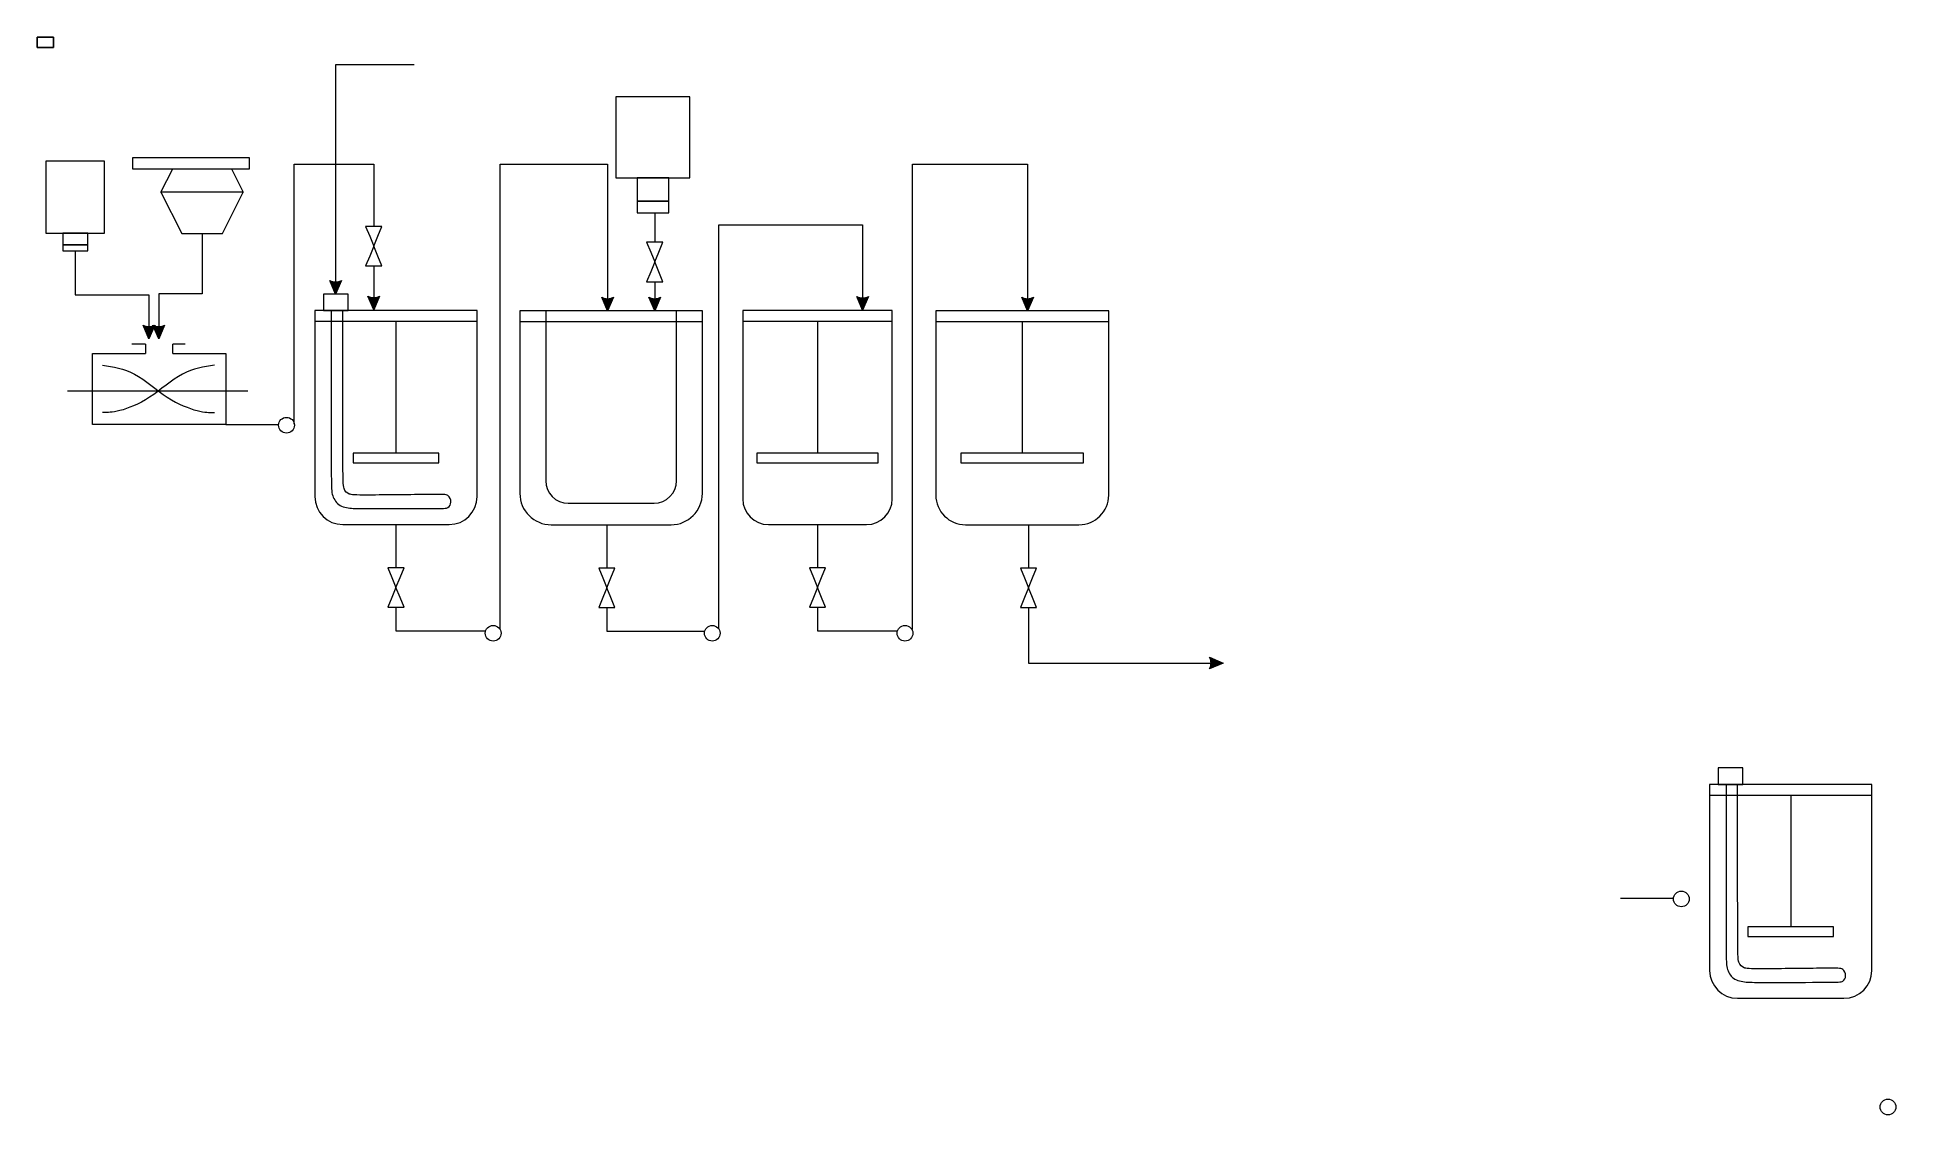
# Model space of a CAD drawing. Header units: millimetres. Extents: x -84 to 159, y -60 to 81.
import ezdxf
from ezdxf.lldxf.tags import DXFTag

# ---------------------------------------------------------------- set-up
doc = ezdxf.new("R2010")
doc.units = ezdxf.units.MM
doc.header["$MEASUREMENT"] = 0
doc.header["$XCLIPFRAME"] = 0
doc.layers.add('layer 1', color=7, linetype='Continuous')
tags = doc.linetypes.add('New Line1', pattern=[2.5, 0.5, -0.5, 1, -0.5]).pattern_tags.tags
tags[10:11] = [DXFTag(74, 4), DXFTag(75, 0), DXFTag(340, '0'), DXFTag(46, 1.0), DXFTag(50, 0.0), DXFTag(44, 0.0), DXFTag(45, 0.0)]
tags[8:9] = [DXFTag(74, 4), DXFTag(75, 0), DXFTag(340, '0'), DXFTag(46, 1.0), DXFTag(50, 0.0), DXFTag(44, 0.0), DXFTag(45, 0.0)]
tags[6:7] = [DXFTag(74, 4), DXFTag(75, 0), DXFTag(340, '0'), DXFTag(46, 1.0), DXFTag(50, 0.0), DXFTag(44, 0.0), DXFTag(45, 0.0)]
tags[4:5] = [DXFTag(74, 4), DXFTag(75, 0), DXFTag(340, '0'), DXFTag(46, 1.0), DXFTag(50, 0.0), DXFTag(44, 0.0), DXFTag(45, 0.0)]
tags = doc.linetypes.add('New Line2', pattern=[2.5, 0.5, -0.5, 1, -0.5]).pattern_tags.tags
tags[10:11] = [DXFTag(74, 4), DXFTag(75, 0), DXFTag(340, '0'), DXFTag(46, 1.0), DXFTag(50, 0.0), DXFTag(44, 0.0), DXFTag(45, 0.0)]
tags[8:9] = [DXFTag(74, 4), DXFTag(75, 0), DXFTag(340, '0'), DXFTag(46, 1.0), DXFTag(50, 0.0), DXFTag(44, 0.0), DXFTag(45, 0.0)]
tags[6:7] = [DXFTag(74, 4), DXFTag(75, 0), DXFTag(340, '0'), DXFTag(46, 1.0), DXFTag(50, 0.0), DXFTag(44, 0.0), DXFTag(45, 0.0)]
tags[4:5] = [DXFTag(74, 4), DXFTag(75, 0), DXFTag(340, '0'), DXFTag(46, 1.0), DXFTag(50, 0.0), DXFTag(44, 0.0), DXFTag(45, 0.0)]
tags = doc.linetypes.add('New Line3', pattern=[2.5, 0.5, -0.5, 1, -0.5]).pattern_tags.tags
tags[10:11] = [DXFTag(74, 4), DXFTag(75, 0), DXFTag(340, '0'), DXFTag(46, 1.0), DXFTag(50, 0.0), DXFTag(44, 0.0), DXFTag(45, 0.0)]
tags[8:9] = [DXFTag(74, 4), DXFTag(75, 0), DXFTag(340, '0'), DXFTag(46, 1.0), DXFTag(50, 0.0), DXFTag(44, 0.0), DXFTag(45, 0.0)]
tags[6:7] = [DXFTag(74, 4), DXFTag(75, 0), DXFTag(340, '0'), DXFTag(46, 1.0), DXFTag(50, 0.0), DXFTag(44, 0.0), DXFTag(45, 0.0)]
tags[4:5] = [DXFTag(74, 4), DXFTag(75, 0), DXFTag(340, '0'), DXFTag(46, 1.0), DXFTag(50, 0.0), DXFTag(44, 0.0), DXFTag(45, 0.0)]
picture_1 = doc.add_image_def('image1.jpg', size_in_pixel=(11150, 6908))

msp = doc.modelspace()

# ---------------------------------------------------------------- hatches: boundary and pattern name
at = {"layer": 'layer 1', "true_color": 0x2b2a29}
h = msp.add_hatch(color=250, dxfattribs=at)
edge = h.paths.add_edge_path()
edge.add_spline(control_points=[(-44.7485, 47.4728), (-44.7485, 47.4728), (-43.9864, 49.2507), (-43.9864, 49.2507), (-44.4944, 48.9967), (-45.0024, 48.9968), (-45.5104, 49.2508), (-45.5104, 49.2508), (-44.7485, 47.4728), (-44.7485, 47.4728)], knot_values=[0, 0, 0, 0, 0.33333333, 0.33333333, 0.33333333, 0.66666667, 0.66666667, 0.66666667, 1, 1, 1, 1], degree=3, periodic=1)
h = msp.add_hatch(color=250, dxfattribs=at)
edge = h.paths.add_edge_path()
edge.add_spline(control_points=[(-39.7737, 45.4264), (-39.7737, 45.4264), (-39.0116, 47.2043), (-39.0116, 47.2043), (-39.5196, 46.9503), (-40.0276, 46.9504), (-40.5356, 47.2044), (-40.5356, 47.2044), (-39.7737, 45.4264), (-39.7737, 45.4264)], knot_values=[0, 0, 0, 0, 0.33333333, 0.33333333, 0.33333333, 0.66666667, 0.66666667, 0.66666667, 1, 1, 1, 1], degree=3, periodic=1)
h = msp.add_hatch(color=250, dxfattribs=at)
edge = h.paths.add_edge_path()
edge.add_spline(control_points=[(-9.2764, 45.2768), (-9.2764, 45.2768), (-8.5143, 47.0547), (-8.5143, 47.0547), (-9.0223, 46.8007), (-9.5303, 46.8008), (-10.0383, 47.0548), (-10.0383, 47.0548), (-9.2764, 45.2768), (-9.2764, 45.2768)], knot_values=[0, 0, 0, 0, 0.33333333, 0.33333333, 0.33333333, 0.66666667, 0.66666667, 0.66666667, 1, 1, 1, 1], degree=3, periodic=1)
h = msp.add_hatch(color=250, dxfattribs=at)
edge = h.paths.add_edge_path()
edge.add_spline(control_points=[(-3.1185, 45.2768), (-3.1185, 45.2768), (-2.3564, 47.0547), (-2.3564, 47.0547), (-2.8644, 46.8007), (-3.3724, 46.8008), (-3.8804, 47.0548), (-3.8804, 47.0548), (-3.1185, 45.2768), (-3.1185, 45.2768)], knot_values=[0, 0, 0, 0, 0.33333333, 0.33333333, 0.33333333, 0.66666667, 0.66666667, 0.66666667, 1, 1, 1, 1], degree=3, periodic=1)
h = msp.add_hatch(color=250, dxfattribs=at)
edge = h.paths.add_edge_path()
edge.add_spline(control_points=[(23.9931, 45.3879), (23.9931, 45.3879), (24.7551, 47.1658), (24.7551, 47.1658), (24.2471, 46.9118), (23.7391, 46.9119), (23.2311, 47.1659), (23.2311, 47.1659), (23.9931, 45.3879), (23.9931, 45.3879)], knot_values=[0, 0, 0, 0, 0.33333333, 0.33333333, 0.33333333, 0.66666667, 0.66666667, 0.66666667, 1, 1, 1, 1], degree=3, periodic=1)
h = msp.add_hatch(color=250, dxfattribs=at)
edge = h.paths.add_edge_path()
edge.add_spline(control_points=[(45.5014, 45.2768), (45.5014, 45.2768), (46.2634, 47.0547), (46.2634, 47.0547), (45.7554, 46.8007), (45.2474, 46.8008), (44.7394, 47.0548), (44.7394, 47.0548), (45.5014, 45.2768), (45.5014, 45.2768)], knot_values=[0, 0, 0, 0, 0.33333333, 0.33333333, 0.33333333, 0.66666667, 0.66666667, 0.66666667, 1, 1, 1, 1], degree=3, periodic=1)
h = msp.add_hatch(color=250, dxfattribs=at)
edge = h.paths.add_edge_path()
edge.add_spline(control_points=[(-69.0872, 41.6343), (-69.0872, 41.6343), (-68.3251, 43.4122), (-68.3251, 43.4122), (-68.8331, 43.1582), (-69.3411, 43.1583), (-69.8491, 43.4123), (-69.8491, 43.4123), (-69.0872, 41.6343), (-69.0872, 41.6343)], knot_values=[0, 0, 0, 0, 0.33333333, 0.33333333, 0.33333333, 0.66666667, 0.66666667, 0.66666667, 1, 1, 1, 1], degree=3, periodic=1)
h = msp.add_hatch(color=250, dxfattribs=at)
edge = h.paths.add_edge_path()
edge.add_spline(control_points=[(-67.8084, 41.6343), (-67.8084, 41.6343), (-67.0463, 43.4122), (-67.0463, 43.4122), (-67.5543, 43.1582), (-68.0623, 43.1583), (-68.5703, 43.4123), (-68.5703, 43.4123), (-67.8084, 41.6343), (-67.8084, 41.6343)], knot_values=[0, 0, 0, 0, 0.33333333, 0.33333333, 0.33333333, 0.66666667, 0.66666667, 0.66666667, 1, 1, 1, 1], degree=3, periodic=1)
h = msp.add_hatch(color=250, dxfattribs=at)
edge = h.paths.add_edge_path()
edge.add_spline(control_points=[(71.0198, -0.6782), (71.0198, -0.6782), (69.2418, 0.0838), (69.2418, 0.0838), (69.4958, -0.4242), (69.4958, -0.9322), (69.2418, -1.4402), (69.2418, -1.4402), (71.0198, -0.6782), (71.0198, -0.6782)], knot_values=[0, 0, 0, 0, 0.33333333, 0.33333333, 0.33333333, 0.66666667, 0.66666667, 0.66666667, 1, 1, 1, 1], degree=3, periodic=1)

# ---------------------------------------------------------------- linework, layer by layer
at = {"layer": 'layer 1', "color": 250, "lineweight": 20}
for points in [[(-8.1848, 62.6337), (1.4452, 62.6337), (1.4452, 73.2195), (-8.1848, 73.2195), (-8.1848, 62.6337)], [(-82.5328, 55.403), (-74.8818, 55.403), (-74.8818, 64.841), (-82.5328, 64.841), (-82.5328, 55.403)], [(-71.2436, 63.8156), (-55.964, 63.8156), (-55.964, 65.2376), (-71.2436, 65.2376), (-71.2436, 63.8156)], [(-5.4334, 59.5843), (-1.306, 59.5843), (-1.306, 62.6337), (-5.4334, 62.6337), (-5.4334, 59.5843)], [(-5.4334, 58.0595), (-1.306, 58.0595), (-1.306, 59.5843), (-5.4334, 59.5843), (-5.4334, 58.0595)], [(-80.3468, 53.8899), (-77.0676, 53.8899), (-77.0676, 55.4029), (-80.3468, 55.4029), (-80.3468, 53.8899)], [(-80.3468, 53.1332), (-77.0676, 53.1332), (-77.0676, 53.8898), (-80.3468, 53.8898), (-80.3468, 53.1332)], [(-46.3362, 45.3101), (-43.1282, 45.3101), (-43.1282, 47.4727), (-46.3362, 47.4727), (-46.3362, 45.3101)], [(135.5823, -16.5203), (138.7903, -16.5203), (138.7903, -14.3577), (135.5823, -14.3577), (135.5823, -16.5203)]]:
    msp.add_lwpolyline(points, close=True, dxfattribs=at)
for centre in [(-51.1511, 30.3618), (-24.1966, 3.2086), (4.3785, 3.2086), (29.5139, 3.2086), (130.7674, -31.4686), (157.7219, -58.6218)]:
    msp.add_ellipse(centre, major_axis=(0, 1.0253), ratio=1, dxfattribs=at)
for points, knots in [([(-34.4959, 77.3909), (-34.4959, 77.3909), (-44.7485, 77.3909), (-44.7485, 77.3909), (-44.7485, 77.3909), (-44.7485, 47.4728), (-44.7485, 47.4728)], [0, 0, 0, 0, 0.5, 0.5, 0.5, 1, 1, 1, 1]), ([(-67.5231, 60.7868), (-67.5231, 60.7868), (-65.9855, 63.8155), (-65.9855, 63.8155), (-65.9855, 63.8155), (-58.344, 63.8155), (-58.344, 63.8155), (-58.344, 63.8155), (-56.8064, 60.7868), (-56.8064, 60.7868)], [0, 0, 0, 0, 0.33333333, 0.33333333, 0.33333333, 0.66666667, 0.66666667, 0.66666667, 1, 1, 1, 1]), ([(-50.1353, 30.5023), (-50.1353, 30.5023), (-50.1353, 64.4434), (-50.1353, 64.4434), (-50.1353, 64.4434), (-39.7737, 64.4434), (-39.7737, 64.4434), (-39.7737, 64.4434), (-39.7737, 56.3073), (-39.7737, 56.3073)], [0, 0, 0, 0, 0.33333333, 0.33333333, 0.33333333, 0.66666667, 0.66666667, 0.66666667, 1, 1, 1, 1]), ([(-23.2895, 3.687), (-23.2895, 3.687), (-23.2895, 64.4434), (-23.2895, 64.4434), (-23.2895, 64.4434), (-9.2764, 64.4434), (-9.2764, 64.4434), (-9.2764, 64.4434), (-9.2764, 45.2768), (-9.2764, 45.2768)], [0, 0, 0, 0, 0.33333333, 0.33333333, 0.33333333, 0.66666667, 0.66666667, 0.66666667, 1, 1, 1, 1]), ([(30.4741, 3.687), (30.4741, 3.687), (30.4741, 64.4434), (30.4741, 64.4434), (30.4741, 64.4434), (45.5014, 64.4434), (45.5014, 64.4434), (45.5014, 64.4434), (45.5014, 45.2768), (45.5014, 45.2768)], [0, 0, 0, 0, 0.33333333, 0.33333333, 0.33333333, 0.66666667, 0.66666667, 0.66666667, 1, 1, 1, 1]), ([(-67.5231, 60.7869), (-67.5231, 60.7869), (-56.8064, 60.7869), (-56.8064, 60.7869), (-56.8064, 60.7869), (-59.5203, 55.3819), (-59.5203, 55.3819), (-59.5203, 55.3819), (-64.8092, 55.3819), (-64.8092, 55.3819), (-64.8092, 55.3819), (-67.5231, 60.7869), (-67.5231, 60.7869)], [0, 0, 0, 0, 0.25, 0.25, 0.25, 0.5, 0.5, 0.5, 0.75, 0.75, 0.75, 1, 1, 1, 1]), ([(-39.7737, 53.7276), (-39.7737, 53.7276), (-40.3036, 55.0174), (-40.3036, 55.0174), (-40.3036, 55.0174), (-40.8335, 56.3073), (-40.8335, 56.3073), (-40.8335, 56.3073), (-39.7737, 56.3073), (-39.7737, 56.3073), (-39.7737, 56.3073), (-38.7139, 56.3073), (-38.7139, 56.3073), (-38.7139, 56.3073), (-39.2438, 55.0174), (-39.2438, 55.0174), (-39.2438, 55.0174), (-39.7737, 53.7276), (-39.7737, 53.7276)], [0, 0, 0, 0, 0.16666667, 0.16666667, 0.16666667, 0.33333333, 0.33333333, 0.33333333, 0.5, 0.5, 0.5, 0.66666667, 0.66666667, 0.66666667, 0.83333333, 0.83333333, 0.83333333, 1, 1, 1, 1]), ([(5.2175, 3.7981), (5.2175, 3.7981), (5.2175, 56.5288), (5.2175, 56.5288), (5.2175, 56.5288), (23.9931, 56.5288), (23.9931, 56.5288), (23.9931, 56.5288), (23.9931, 45.3879), (23.9931, 45.3879)], [0, 0, 0, 0, 0.33333333, 0.33333333, 0.33333333, 0.66666667, 0.66666667, 0.66666667, 1, 1, 1, 1]), ([(-62.1647, 55.3819), (-62.1647, 55.3819), (-62.1647, 47.4992), (-62.1647, 47.4992), (-62.1647, 47.4992), (-67.8084, 47.4992), (-67.8084, 47.4992), (-67.8084, 47.4992), (-67.8084, 41.6343), (-67.8084, 41.6343)], [0, 0, 0, 0, 0.33333333, 0.33333333, 0.33333333, 0.66666667, 0.66666667, 0.66666667, 1, 1, 1, 1]), ([(-39.7737, 53.7276), (-39.7737, 53.7276), (-39.2438, 52.4378), (-39.2438, 52.4378), (-39.2438, 52.4378), (-38.7139, 51.1479), (-38.7139, 51.1479), (-38.7139, 51.1479), (-39.7737, 51.1479), (-39.7737, 51.1479), (-39.7737, 51.1479), (-40.8335, 51.1479), (-40.8335, 51.1479), (-40.8335, 51.1479), (-40.3036, 52.4378), (-40.3036, 52.4378), (-40.3036, 52.4378), (-39.7737, 53.7276), (-39.7737, 53.7276)], [0, 0, 0, 0, 0.16666667, 0.16666667, 0.16666667, 0.33333333, 0.33333333, 0.33333333, 0.5, 0.5, 0.5, 0.66666667, 0.66666667, 0.66666667, 0.83333333, 0.83333333, 0.83333333, 1, 1, 1, 1]), ([(-3.1185, 51.6681), (-3.1185, 51.6681), (-3.6484, 52.9579), (-3.6484, 52.9579), (-3.6484, 52.9579), (-4.1783, 54.2478), (-4.1783, 54.2478), (-4.1783, 54.2478), (-3.1185, 54.2478), (-3.1185, 54.2478), (-3.1185, 54.2478), (-2.0587, 54.2478), (-2.0587, 54.2478), (-2.0587, 54.2478), (-2.5886, 52.9579), (-2.5886, 52.9579), (-2.5886, 52.9579), (-3.1185, 51.6681), (-3.1185, 51.6681)], [0, 0, 0, 0, 0.16666667, 0.16666667, 0.16666667, 0.33333333, 0.33333333, 0.33333333, 0.5, 0.5, 0.5, 0.66666667, 0.66666667, 0.66666667, 0.83333333, 0.83333333, 0.83333333, 1, 1, 1, 1]), ([(-78.7072, 53.1332), (-78.7072, 53.1332), (-78.7072, 47.3669), (-78.7072, 47.3669), (-78.7072, 47.3669), (-69.0872, 47.3669), (-69.0872, 47.3669), (-69.0872, 47.3669), (-69.0872, 41.6343), (-69.0872, 41.6343)], [0, 0, 0, 0, 0.33333333, 0.33333333, 0.33333333, 0.66666667, 0.66666667, 0.66666667, 1, 1, 1, 1]), ([(-3.1185, 51.6681), (-3.1185, 51.6681), (-2.5886, 50.3783), (-2.5886, 50.3783), (-2.5886, 50.3783), (-2.0587, 49.0884), (-2.0587, 49.0884), (-2.0587, 49.0884), (-3.1185, 49.0884), (-3.1185, 49.0884), (-3.1185, 49.0884), (-4.1783, 49.0884), (-4.1783, 49.0884), (-4.1783, 49.0884), (-3.6484, 50.3783), (-3.6484, 50.3783), (-3.6484, 50.3783), (-3.1185, 51.6681), (-3.1185, 51.6681)], [0, 0, 0, 0, 0.16666667, 0.16666667, 0.16666667, 0.33333333, 0.33333333, 0.33333333, 0.5, 0.5, 0.5, 0.66666667, 0.66666667, 0.66666667, 0.83333333, 0.83333333, 0.83333333, 1, 1, 1, 1]), ([(-44.7485, 47.4728), (-44.7485, 47.4728), (-43.9864, 49.2507), (-43.9864, 49.2507), (-44.4944, 48.9967), (-45.0024, 48.9968), (-45.5104, 49.2508), (-45.5104, 49.2508), (-44.7485, 47.4728), (-44.7485, 47.4728)], [0, 0, 0, 0, 0.33333333, 0.33333333, 0.33333333, 0.66666667, 0.66666667, 0.66666667, 1, 1, 1, 1]), ([(-39.7737, 45.4264), (-39.7737, 45.4264), (-39.0116, 47.2043), (-39.0116, 47.2043), (-39.5196, 46.9503), (-40.0276, 46.9504), (-40.5356, 47.2044), (-40.5356, 47.2044), (-39.7737, 45.4264), (-39.7737, 45.4264)], [0, 0, 0, 0, 0.33333333, 0.33333333, 0.33333333, 0.66666667, 0.66666667, 0.66666667, 1, 1, 1, 1]), ([(-9.2764, 45.2768), (-9.2764, 45.2768), (-8.5143, 47.0547), (-8.5143, 47.0547), (-9.0223, 46.8007), (-9.5303, 46.8008), (-10.0383, 47.0548), (-10.0383, 47.0548), (-9.2764, 45.2768), (-9.2764, 45.2768)], [0, 0, 0, 0, 0.33333333, 0.33333333, 0.33333333, 0.66666667, 0.66666667, 0.66666667, 1, 1, 1, 1]), ([(-3.1185, 45.2768), (-3.1185, 45.2768), (-2.3564, 47.0547), (-2.3564, 47.0547), (-2.8644, 46.8007), (-3.3724, 46.8008), (-3.8804, 47.0548), (-3.8804, 47.0548), (-3.1185, 45.2768), (-3.1185, 45.2768)], [0, 0, 0, 0, 0.33333333, 0.33333333, 0.33333333, 0.66666667, 0.66666667, 0.66666667, 1, 1, 1, 1]), ([(23.9931, 45.3879), (23.9931, 45.3879), (24.7551, 47.1658), (24.7551, 47.1658), (24.2471, 46.9118), (23.7391, 46.9119), (23.2311, 47.1659), (23.2311, 47.1659), (23.9931, 45.3879), (23.9931, 45.3879)], [0, 0, 0, 0, 0.33333333, 0.33333333, 0.33333333, 0.66666667, 0.66666667, 0.66666667, 1, 1, 1, 1]), ([(45.5014, 45.2768), (45.5014, 45.2768), (46.2634, 47.0547), (46.2634, 47.0547), (45.7554, 46.8007), (45.2474, 46.8008), (44.7394, 47.0548), (44.7394, 47.0548), (45.5014, 45.2768), (45.5014, 45.2768)], [0, 0, 0, 0, 0.33333333, 0.33333333, 0.33333333, 0.66666667, 0.66666667, 0.66666667, 1, 1, 1, 1]), ([(-47.4605, 45.3101), (-47.4605, 45.3101), (-26.2938, 45.3101), (-26.2938, 45.3101), (-26.2938, 45.3101), (-26.2938, 21.0346), (-26.2938, 21.0346), (-26.2938, 19.0336), (-27.9309, 17.3965), (-29.9319, 17.3965), (-29.9319, 17.3965), (-43.8224, 17.3965), (-43.8224, 17.3965), (-45.8234, 17.3965), (-47.4605, 19.0336), (-47.4605, 21.0346), (-47.4605, 21.0346), (-47.4605, 45.3101), (-47.4605, 45.3101)], [0, 0, 0, 0, 0.16666667, 0.16666667, 0.16666667, 0.33333333, 0.33333333, 0.33333333, 0.5, 0.5, 0.5, 0.66666667, 0.66666667, 0.66666667, 0.83333333, 0.83333333, 0.83333333, 1, 1, 1, 1]), ([(-20.7194, 45.2768), (-20.7194, 45.2768), (3.0931, 45.2768), (3.0931, 45.2768), (3.0931, 45.2768), (3.0931, 21.456), (3.0931, 21.456), (3.0931, 19.2049), (1.2514, 17.3632), (-0.9996, 17.3632), (-0.9996, 17.3632), (-16.6265, 17.3632), (-16.6265, 17.3632), (-18.8777, 17.3632), (-20.7194, 19.2049), (-20.7194, 21.456), (-20.7194, 21.456), (-20.7194, 45.2768), (-20.7194, 45.2768)], [0, 0, 0, 0, 0.16666667, 0.16666667, 0.16666667, 0.33333333, 0.33333333, 0.33333333, 0.5, 0.5, 0.5, 0.66666667, 0.66666667, 0.66666667, 0.83333333, 0.83333333, 0.83333333, 1, 1, 1, 1]), ([(-17.3465, 45.2768), (-17.3465, 45.2768), (-0.2798, 45.2768), (-0.2798, 45.2768), (-0.2798, 45.2768), (-0.2798, 23.1077), (-0.2798, 23.1077), (-0.2798, 21.4943), (-1.5997, 20.1744), (-3.213, 20.1744), (-3.213, 20.1744), (-14.4132, 20.1744), (-14.4132, 20.1744), (-16.0266, 20.1744), (-17.3465, 21.4943), (-17.3465, 23.1077), (-17.3465, 23.1077), (-17.3465, 45.2768), (-17.3465, 45.2768)], [0, 0, 0, 0, 0.16666667, 0.16666667, 0.16666667, 0.33333333, 0.33333333, 0.33333333, 0.5, 0.5, 0.5, 0.66666667, 0.66666667, 0.66666667, 0.83333333, 0.83333333, 0.83333333, 1, 1, 1, 1]), ([(8.3584, 45.3101), (8.3584, 45.3101), (27.8494, 45.3101), (27.8494, 45.3101), (27.8494, 45.3101), (27.8494, 20.7465), (27.8494, 20.7465), (27.8494, 18.904), (26.3419, 17.3965), (24.4994, 17.3965), (24.4994, 17.3965), (11.7084, 17.3965), (11.7084, 17.3965), (9.8659, 17.3965), (8.3584, 18.904), (8.3584, 20.7465), (8.3584, 20.7465), (8.3584, 45.3101), (8.3584, 45.3101)], [0, 0, 0, 0, 0.16666667, 0.16666667, 0.16666667, 0.33333333, 0.33333333, 0.33333333, 0.5, 0.5, 0.5, 0.66666667, 0.66666667, 0.66666667, 0.83333333, 0.83333333, 0.83333333, 1, 1, 1, 1]), ([(33.5373, 45.2768), (33.5373, 45.2768), (56.0848, 45.2768), (56.0848, 45.2768), (56.0848, 45.2768), (56.0848, 21.2386), (56.0848, 21.2386), (56.0848, 19.1071), (54.3409, 17.3632), (52.2094, 17.3632), (52.2094, 17.3632), (37.4127, 17.3632), (37.4127, 17.3632), (35.2812, 17.3632), (33.5373, 19.1071), (33.5373, 21.2386), (33.5373, 21.2386), (33.5373, 45.2768), (33.5373, 45.2768)], [0, 0, 0, 0, 0.16666667, 0.16666667, 0.16666667, 0.33333333, 0.33333333, 0.33333333, 0.5, 0.5, 0.5, 0.66666667, 0.66666667, 0.66666667, 0.83333333, 0.83333333, 0.83333333, 1, 1, 1, 1]), ([(-69.0872, 41.6343), (-69.0872, 41.6343), (-68.3251, 43.4122), (-68.3251, 43.4122), (-68.8331, 43.1582), (-69.3411, 43.1583), (-69.8491, 43.4123), (-69.8491, 43.4123), (-69.0872, 41.6343), (-69.0872, 41.6343)], [0, 0, 0, 0, 0.33333333, 0.33333333, 0.33333333, 0.66666667, 0.66666667, 0.66666667, 1, 1, 1, 1]), ([(-67.8084, 41.6343), (-67.8084, 41.6343), (-67.0463, 43.4122), (-67.0463, 43.4122), (-67.5543, 43.1582), (-68.0623, 43.1583), (-68.5703, 43.4123), (-68.5703, 43.4123), (-67.8084, 41.6343), (-67.8084, 41.6343)], [0, 0, 0, 0, 0.33333333, 0.33333333, 0.33333333, 0.66666667, 0.66666667, 0.66666667, 1, 1, 1, 1]), ([(-65.9849, 39.7383), (-65.9849, 39.7383), (-59.0729, 39.7383), (-59.0729, 39.7383), (-59.0729, 39.7383), (-59.0729, 30.4447), (-59.0729, 30.4447), (-59.0729, 30.4447), (-76.4363, 30.4447), (-76.4363, 30.4447), (-76.4363, 30.4447), (-76.4363, 39.7383), (-76.4363, 39.7383), (-76.4363, 39.7383), (-69.5243, 39.7383), (-69.5243, 39.7383)], [0, 0, 0, 0, 0.2, 0.2, 0.2, 0.4, 0.4, 0.4, 0.6, 0.6, 0.6, 0.8, 0.8, 0.8, 1, 1, 1, 1]), ([(-60.5401, 38.1835), (-61.9292, 37.9851), (-63.3182, 37.7866), (-64.7294, 37.0259), (-66.1405, 36.2653), (-67.5736, 34.9423), (-69.0013, 34.0107), (-70.4289, 33.0792), (-71.8511, 32.539), (-72.8819, 32.2744), (-73.9126, 32.0098), (-74.552, 32.0209), (-74.8662, 32.0264), (-75.1804, 32.0319), (-75.1693, 32.0319), (-75.1583, 32.0319)], [0, 0, 0, 0, 0.2, 0.2, 0.2, 0.4, 0.4, 0.4, 0.6, 0.6, 0.6, 0.8, 0.8, 0.8, 1, 1, 1, 1]), ([(-75.1625, 38.1835), (-73.7734, 37.9851), (-72.3844, 37.7866), (-70.9732, 37.0259), (-69.5621, 36.2653), (-68.129, 34.9423), (-66.7013, 34.0107), (-65.2737, 33.0792), (-63.8515, 32.539), (-62.8207, 32.2744), (-61.79, 32.0098), (-61.1506, 32.0209), (-60.8364, 32.0264), (-60.5222, 32.0319), (-60.5333, 32.0319), (-60.5443, 32.0319)], [0, 0, 0, 0, 0.2, 0.2, 0.2, 0.4, 0.4, 0.4, 0.6, 0.6, 0.6, 0.8, 0.8, 0.8, 1, 1, 1, 1]), ([(-36.8771, 26.7231), (-36.8771, 26.7231), (-42.4665, 26.7231), (-42.4665, 26.7231), (-42.4665, 26.7231), (-42.4665, 25.4663), (-42.4665, 25.4663), (-42.4665, 25.4663), (-36.8771, 25.4663), (-36.8771, 25.4663)], [0, 0, 0, 0, 0.33333333, 0.33333333, 0.33333333, 0.66666667, 0.66666667, 0.66666667, 1, 1, 1, 1]), ([(-36.8771, 25.4663), (-36.8771, 25.4663), (-31.2877, 25.4663), (-31.2877, 25.4663), (-31.2877, 25.4663), (-31.2877, 26.7231), (-31.2877, 26.7231), (-31.2877, 26.7231), (-36.8771, 26.7231), (-36.8771, 26.7231)], [0, 0, 0, 0, 0.33333333, 0.33333333, 0.33333333, 0.66666667, 0.66666667, 0.66666667, 1, 1, 1, 1]), ([(18.104, 26.7231), (18.104, 26.7231), (10.2107, 26.7231), (10.2107, 26.7231), (10.2107, 26.7231), (10.2107, 25.4663), (10.2107, 25.4663), (10.2107, 25.4663), (18.104, 25.4663), (18.104, 25.4663)], [0, 0, 0, 0, 0.33333333, 0.33333333, 0.33333333, 0.66666667, 0.66666667, 0.66666667, 1, 1, 1, 1]), ([(18.104, 25.4663), (18.104, 25.4663), (25.9972, 25.4663), (25.9972, 25.4663), (25.9972, 25.4663), (25.9972, 26.7231), (25.9972, 26.7231), (25.9972, 26.7231), (18.104, 26.7231), (18.104, 26.7231)], [0, 0, 0, 0, 0.33333333, 0.33333333, 0.33333333, 0.66666667, 0.66666667, 0.66666667, 1, 1, 1, 1]), ([(44.8111, 26.6898), (44.8111, 26.6898), (36.8144, 26.6898), (36.8144, 26.6898), (36.8144, 26.6898), (36.8144, 25.433), (36.8144, 25.433), (36.8144, 25.433), (44.8111, 25.433), (44.8111, 25.433)], [0, 0, 0, 0, 0.33333333, 0.33333333, 0.33333333, 0.66666667, 0.66666667, 0.66666667, 1, 1, 1, 1]), ([(44.8111, 25.433), (44.8111, 25.433), (52.8078, 25.433), (52.8078, 25.433), (52.8078, 25.433), (52.8078, 26.6898), (52.8078, 26.6898), (52.8078, 26.6898), (44.8111, 26.6898), (44.8111, 26.6898)], [0, 0, 0, 0, 0.33333333, 0.33333333, 0.33333333, 0.66666667, 0.66666667, 0.66666667, 1, 1, 1, 1]), ([(-36.8771, 9.1774), (-36.8771, 9.1774), (-37.407, 10.4672), (-37.407, 10.4672), (-37.407, 10.4672), (-37.9369, 11.7571), (-37.9369, 11.7571), (-37.9369, 11.7571), (-36.8771, 11.7571), (-36.8771, 11.7571), (-36.8771, 11.7571), (-35.8173, 11.7571), (-35.8173, 11.7571), (-35.8173, 11.7571), (-36.3472, 10.4672), (-36.3472, 10.4672), (-36.3472, 10.4672), (-36.8771, 9.1774), (-36.8771, 9.1774)], [0, 0, 0, 0, 0.16666667, 0.16666667, 0.16666667, 0.33333333, 0.33333333, 0.33333333, 0.5, 0.5, 0.5, 0.66666667, 0.66666667, 0.66666667, 0.83333333, 0.83333333, 0.83333333, 1, 1, 1, 1]), ([(-9.369, 9.1441), (-9.369, 9.1441), (-9.8989, 10.4339), (-9.8989, 10.4339), (-9.8989, 10.4339), (-10.4288, 11.7238), (-10.4288, 11.7238), (-10.4288, 11.7238), (-9.369, 11.7238), (-9.369, 11.7238), (-9.369, 11.7238), (-8.3092, 11.7238), (-8.3092, 11.7238), (-8.3092, 11.7238), (-8.8391, 10.4339), (-8.8391, 10.4339), (-8.8391, 10.4339), (-9.369, 9.1441), (-9.369, 9.1441)], [0, 0, 0, 0, 0.16666667, 0.16666667, 0.16666667, 0.33333333, 0.33333333, 0.33333333, 0.5, 0.5, 0.5, 0.66666667, 0.66666667, 0.66666667, 0.83333333, 0.83333333, 0.83333333, 1, 1, 1, 1]), ([(18.1039, 9.1774), (18.1039, 9.1774), (17.574, 10.4672), (17.574, 10.4672), (17.574, 10.4672), (17.0441, 11.7571), (17.0441, 11.7571), (17.0441, 11.7571), (18.1039, 11.7571), (18.1039, 11.7571), (18.1039, 11.7571), (19.1637, 11.7571), (19.1637, 11.7571), (19.1637, 11.7571), (18.6338, 10.4672), (18.6338, 10.4672), (18.6338, 10.4672), (18.1039, 9.1774), (18.1039, 9.1774)], [0, 0, 0, 0, 0.16666667, 0.16666667, 0.16666667, 0.33333333, 0.33333333, 0.33333333, 0.5, 0.5, 0.5, 0.66666667, 0.66666667, 0.66666667, 0.83333333, 0.83333333, 0.83333333, 1, 1, 1, 1]), ([(45.6197, 9.1441), (45.6197, 9.1441), (45.0898, 10.4339), (45.0898, 10.4339), (45.0898, 10.4339), (44.5599, 11.7238), (44.5599, 11.7238), (44.5599, 11.7238), (45.6197, 11.7238), (45.6197, 11.7238), (45.6197, 11.7238), (46.6795, 11.7238), (46.6795, 11.7238), (46.6795, 11.7238), (46.1496, 10.4339), (46.1496, 10.4339), (46.1496, 10.4339), (45.6197, 9.1441), (45.6197, 9.1441)], [0, 0, 0, 0, 0.16666667, 0.16666667, 0.16666667, 0.33333333, 0.33333333, 0.33333333, 0.5, 0.5, 0.5, 0.66666667, 0.66666667, 0.66666667, 0.83333333, 0.83333333, 0.83333333, 1, 1, 1, 1]), ([(-36.8771, 9.1774), (-36.8771, 9.1774), (-36.3472, 7.8876), (-36.3472, 7.8876), (-36.3472, 7.8876), (-35.8173, 6.5977), (-35.8173, 6.5977), (-35.8173, 6.5977), (-36.8771, 6.5977), (-36.8771, 6.5977), (-36.8771, 6.5977), (-37.9369, 6.5977), (-37.9369, 6.5977), (-37.9369, 6.5977), (-37.407, 7.8876), (-37.407, 7.8876), (-37.407, 7.8876), (-36.8771, 9.1774), (-36.8771, 9.1774)], [0, 0, 0, 0, 0.16666667, 0.16666667, 0.16666667, 0.33333333, 0.33333333, 0.33333333, 0.5, 0.5, 0.5, 0.66666667, 0.66666667, 0.66666667, 0.83333333, 0.83333333, 0.83333333, 1, 1, 1, 1]), ([(-9.369, 9.1441), (-9.369, 9.1441), (-8.8391, 7.8543), (-8.8391, 7.8543), (-8.8391, 7.8543), (-8.3092, 6.5644), (-8.3092, 6.5644), (-8.3092, 6.5644), (-9.369, 6.5644), (-9.369, 6.5644), (-9.369, 6.5644), (-10.4288, 6.5644), (-10.4288, 6.5644), (-10.4288, 6.5644), (-9.8989, 7.8543), (-9.8989, 7.8543), (-9.8989, 7.8543), (-9.369, 9.1441), (-9.369, 9.1441)], [0, 0, 0, 0, 0.16666667, 0.16666667, 0.16666667, 0.33333333, 0.33333333, 0.33333333, 0.5, 0.5, 0.5, 0.66666667, 0.66666667, 0.66666667, 0.83333333, 0.83333333, 0.83333333, 1, 1, 1, 1]), ([(18.1039, 9.1774), (18.1039, 9.1774), (18.6338, 7.8876), (18.6338, 7.8876), (18.6338, 7.8876), (19.1637, 6.5977), (19.1637, 6.5977), (19.1637, 6.5977), (18.1039, 6.5977), (18.1039, 6.5977), (18.1039, 6.5977), (17.0441, 6.5977), (17.0441, 6.5977), (17.0441, 6.5977), (17.574, 7.8876), (17.574, 7.8876), (17.574, 7.8876), (18.1039, 9.1774), (18.1039, 9.1774)], [0, 0, 0, 0, 0.16666667, 0.16666667, 0.16666667, 0.33333333, 0.33333333, 0.33333333, 0.5, 0.5, 0.5, 0.66666667, 0.66666667, 0.66666667, 0.83333333, 0.83333333, 0.83333333, 1, 1, 1, 1]), ([(45.6197, 9.1441), (45.6197, 9.1441), (46.1496, 7.8543), (46.1496, 7.8543), (46.1496, 7.8543), (46.6795, 6.5644), (46.6795, 6.5644), (46.6795, 6.5644), (45.6197, 6.5644), (45.6197, 6.5644), (45.6197, 6.5644), (44.5599, 6.5644), (44.5599, 6.5644), (44.5599, 6.5644), (45.0898, 7.8543), (45.0898, 7.8543), (45.0898, 7.8543), (45.6197, 9.1441), (45.6197, 9.1441)], [0, 0, 0, 0, 0.16666667, 0.16666667, 0.16666667, 0.33333333, 0.33333333, 0.33333333, 0.5, 0.5, 0.5, 0.66666667, 0.66666667, 0.66666667, 0.83333333, 0.83333333, 0.83333333, 1, 1, 1, 1]), ([(-36.8771, 6.5977), (-36.8771, 6.5977), (-36.8771, 3.522), (-36.8771, 3.522), (-36.8771, 3.522), (-25.2219, 3.522), (-25.2219, 3.522)], [0, 0, 0, 0, 0.5, 0.5, 0.5, 1, 1, 1, 1]), ([(-9.369, 6.5644), (-9.369, 6.5644), (-9.369, 3.4887), (-9.369, 3.4887), (-9.369, 3.4887), (3.3767, 3.4887), (3.3767, 3.4887)], [0, 0, 0, 0, 0.5, 0.5, 0.5, 1, 1, 1, 1]), ([(18.1039, 6.5977), (18.1039, 6.5977), (18.1039, 3.522), (18.1039, 3.522), (18.1039, 3.522), (28.5373, 3.522), (28.5373, 3.522)], [0, 0, 0, 0, 0.5, 0.5, 0.5, 1, 1, 1, 1]), ([(71.0198, -0.6782), (71.0198, -0.6782), (69.2418, 0.0838), (69.2418, 0.0838), (69.4958, -0.4242), (69.4958, -0.9322), (69.2418, -1.4402), (69.2418, -1.4402), (71.0198, -0.6782), (71.0198, -0.6782)], [0, 0, 0, 0, 0.33333333, 0.33333333, 0.33333333, 0.66666667, 0.66666667, 0.66666667, 1, 1, 1, 1]), ([(134.458, -16.5203), (134.458, -16.5203), (155.6247, -16.5203), (155.6247, -16.5203), (155.6247, -16.5203), (155.6247, -40.7958), (155.6247, -40.7958), (155.6247, -42.7968), (153.9876, -44.4339), (151.9866, -44.4339), (151.9866, -44.4339), (138.0961, -44.4339), (138.0961, -44.4339), (136.0951, -44.4339), (134.458, -42.7968), (134.458, -40.7958), (134.458, -40.7958), (134.458, -16.5203), (134.458, -16.5203)], [0, 0, 0, 0, 0.16666667, 0.16666667, 0.16666667, 0.33333333, 0.33333333, 0.33333333, 0.5, 0.5, 0.5, 0.66666667, 0.66666667, 0.66666667, 0.83333333, 0.83333333, 0.83333333, 1, 1, 1, 1]), ([(145.0414, -35.1073), (145.0414, -35.1073), (139.452, -35.1073), (139.452, -35.1073), (139.452, -35.1073), (139.452, -36.3641), (139.452, -36.3641), (139.452, -36.3641), (145.0414, -36.3641), (145.0414, -36.3641)], [0, 0, 0, 0, 0.33333333, 0.33333333, 0.33333333, 0.66666667, 0.66666667, 0.66666667, 1, 1, 1, 1]), ([(145.0414, -36.3641), (145.0414, -36.3641), (150.6308, -36.3641), (150.6308, -36.3641), (150.6308, -36.3641), (150.6308, -35.1073), (150.6308, -35.1073), (150.6308, -35.1073), (145.0414, -35.1073), (145.0414, -35.1073)], [0, 0, 0, 0, 0.33333333, 0.33333333, 0.33333333, 0.66666667, 0.66666667, 0.66666667, 1, 1, 1, 1])]:
    msp.add_open_spline(points, degree=3, knots=knots, dxfattribs=at)
for points in [[(-3.1185, 58.0595), (-3.1185, 58.0595), (-3.1185, 54.2478), (-3.1185, 54.2478)], [(-39.7737, 51.1479), (-39.7737, 51.1479), (-39.7737, 45.4264), (-39.7737, 45.4264)], [(-3.1185, 49.0884), (-3.1185, 49.0884), (-3.1185, 45.2768), (-3.1185, 45.2768)], [(-47.4605, 43.921), (-47.4605, 43.921), (-26.2938, 43.921), (-26.2938, 43.921)], [(-36.8771, 43.921), (-36.8771, 43.921), (-36.8771, 26.7231), (-36.8771, 26.7231)], [(-20.7194, 43.8877), (-20.7194, 43.8877), (3.0931, 43.8877), (3.0931, 43.8877)], [(8.3584, 43.921), (8.3584, 43.921), (27.8494, 43.921), (27.8494, 43.921)], [(18.1039, 43.921), (18.1039, 43.921), (18.1039, 26.7231), (18.1039, 26.7231)], [(33.5373, 43.8877), (33.5373, 43.8877), (56.0848, 43.8877), (56.0848, 43.8877)], [(44.8111, 43.8877), (44.8111, 43.8877), (44.8111, 26.6898), (44.8111, 26.6898)], [(-69.5243, 40.9289), (-69.5243, 40.9289), (-71.3097, 40.9289), (-71.3097, 40.9289)], [(-69.5243, 40.9289), (-69.5243, 40.9289), (-69.5243, 39.7383), (-69.5243, 39.7383)], [(-65.9849, 39.7383), (-65.9849, 39.7383), (-65.9849, 40.9289), (-65.9849, 40.9289)], [(-64.3809, 40.9289), (-64.3809, 40.9289), (-65.9849, 40.9289), (-65.9849, 40.9289)], [(-59.0729, 30.4447), (-56.7741, 30.4447), (-54.4752, 30.4447), (-52.1764, 30.4447)], [(-36.8771, 17.3965), (-36.8771, 17.3965), (-36.8771, 11.7571), (-36.8771, 11.7571)], [(-9.369, 17.3632), (-9.369, 17.3632), (-9.369, 11.7238), (-9.369, 11.7238)], [(18.1039, 17.3965), (18.1039, 17.3965), (18.1039, 11.7571), (18.1039, 11.7571)], [(45.6197, 17.3632), (45.6197, 17.3632), (45.6197, 11.7238), (45.6197, 11.7238)], [(45.6197, 6.5644), (45.6197, 6.5644), (45.6197, -0.6782), (45.6197, -0.6782)], [(45.6197, -0.6782), (45.6197, -0.6782), (71.0198, -0.6782), (71.0198, -0.6782)], [(134.458, -17.9094), (134.458, -17.9094), (155.6247, -17.9094), (155.6247, -17.9094)], [(145.0414, -17.9094), (145.0414, -17.9094), (145.0414, -35.1073), (145.0414, -35.1073)], [(122.8456, -31.3857), (125.1444, -31.3857), (127.4433, -31.3857), (129.7421, -31.3857)]]:
    msp.add_open_spline(points, degree=3, dxfattribs=at)
at = {"layer": 'layer 1', "color": 250, "linetype": 'New Line2', "lineweight": 20}
msp.add_open_spline([(-45.3105, 45.3101), (-45.3105, 37.8135), (-45.3105, 30.317), (-45.3105, 26.3261), (-45.3105, 22.3353), (-45.3105, 21.8503), (-45.1754, 21.3459), (-45.0404, 20.8415), (-44.7704, 20.3177), (-44.3285, 20.0012), (-43.8867, 19.6847), (-43.2732, 19.5753), (-42.6696, 19.5206), (-42.066, 19.466), (-41.4723, 19.466), (-39.5191, 19.4693), (-37.5659, 19.4727), (-34.2532, 19.4794), (-32.4424, 19.4845), (-30.6317, 19.4896), (-30.3229, 19.493), (-30.0941, 19.627), (-29.8654, 19.7611), (-29.7165, 20.0256), (-29.7145, 20.3354), (-29.7126, 20.6452), (-29.8575, 21.0001), (-30.1, 21.1737), (-30.3426, 21.3474), (-30.6827, 21.3397), (-32.6883, 21.3165), (-34.694, 21.2934), (-38.3651, 21.2549), (-40.3605, 21.2466), (-42.356, 21.2383), (-42.6757, 21.2603), (-42.9651, 21.3788), (-43.2546, 21.4973), (-43.5136, 21.7123), (-43.6481, 22.1009), (-43.7826, 22.4896), (-43.7925, 23.0519), (-43.7974, 26.949), (-43.8024, 30.8462), (-43.8024, 38.0781), (-43.8024, 45.3101)], degree=3, knots=[0, 0, 0, 0, 0.06666667, 0.06666667, 0.06666667, 0.13333333, 0.13333333, 0.13333333, 0.2, 0.2, 0.2, 0.26666667, 0.26666667, 0.26666667, 0.33333333, 0.33333333, 0.33333333, 0.4, 0.4, 0.4, 0.46666667, 0.46666667, 0.46666667, 0.53333333, 0.53333333, 0.53333333, 0.6, 0.6, 0.6, 0.66666667, 0.66666667, 0.66666667, 0.73333333, 0.73333333, 0.73333333, 0.8, 0.8, 0.8, 0.86666667, 0.86666667, 0.86666667, 0.93333333, 0.93333333, 0.93333333, 1, 1, 1, 1], dxfattribs=at)
at = {"layer": 'layer 1', "color": 250, "linetype": 'New Line1', "lineweight": 20}
msp.add_open_spline([(-79.7266, 34.8268), (-79.7266, 34.8268), (-56.1786, 34.8268), (-56.1786, 34.8268)], degree=3, dxfattribs=at)
at = {"layer": 'layer 1', "color": 250, "linetype": 'New Line3', "lineweight": 20}
msp.add_open_spline([(136.608, -16.5203), (136.608, -24.0169), (136.608, -31.5134), (136.608, -35.5043), (136.608, -39.4951), (136.608, -39.9801), (136.7431, -40.4845), (136.8781, -40.9889), (137.1481, -41.5127), (137.59, -41.8292), (138.0318, -42.1457), (138.6453, -42.2551), (139.2489, -42.3098), (139.8525, -42.3644), (140.4462, -42.3644), (142.3994, -42.3611), (144.3526, -42.3577), (147.6653, -42.351), (149.4761, -42.3459), (151.2868, -42.3408), (151.5956, -42.3374), (151.8244, -42.2034), (152.0531, -42.0693), (152.202, -41.8048), (152.204, -41.495), (152.2059, -41.1852), (152.061, -40.8303), (151.8185, -40.6567), (151.5759, -40.483), (151.2358, -40.4907), (149.2302, -40.5139), (147.2245, -40.537), (143.5534, -40.5755), (141.558, -40.5838), (139.5625, -40.5921), (139.2428, -40.5701), (138.9534, -40.4516), (138.6639, -40.3331), (138.4049, -40.1181), (138.2704, -39.7295), (138.1359, -39.3408), (138.126, -38.7785), (138.1211, -34.8814), (138.1161, -30.9842), (138.1161, -23.7523), (138.1161, -16.5203)], degree=3, knots=[0, 0, 0, 0, 0.06666667, 0.06666667, 0.06666667, 0.13333333, 0.13333333, 0.13333333, 0.2, 0.2, 0.2, 0.26666667, 0.26666667, 0.26666667, 0.33333333, 0.33333333, 0.33333333, 0.4, 0.4, 0.4, 0.46666667, 0.46666667, 0.46666667, 0.53333333, 0.53333333, 0.53333333, 0.6, 0.6, 0.6, 0.66666667, 0.66666667, 0.66666667, 0.73333333, 0.73333333, 0.73333333, 0.8, 0.8, 0.8, 0.86666667, 0.86666667, 0.86666667, 0.93333333, 0.93333333, 0.93333333, 1, 1, 1, 1], dxfattribs=at)

# ---------------------------------------------------------------- pictures from other files: only their frames are drawn
at = {"layer": 'layer 1'}
image = msp.add_image(picture_1, insert=(-82.5328, -15.1515), size_in_units=(154.8694, 95.9554), dxfattribs=at)
image.set_boundary_path([(-82.533, -15.152), (72.337, 80.804)])

doc.saveas('drawing.dxf')
